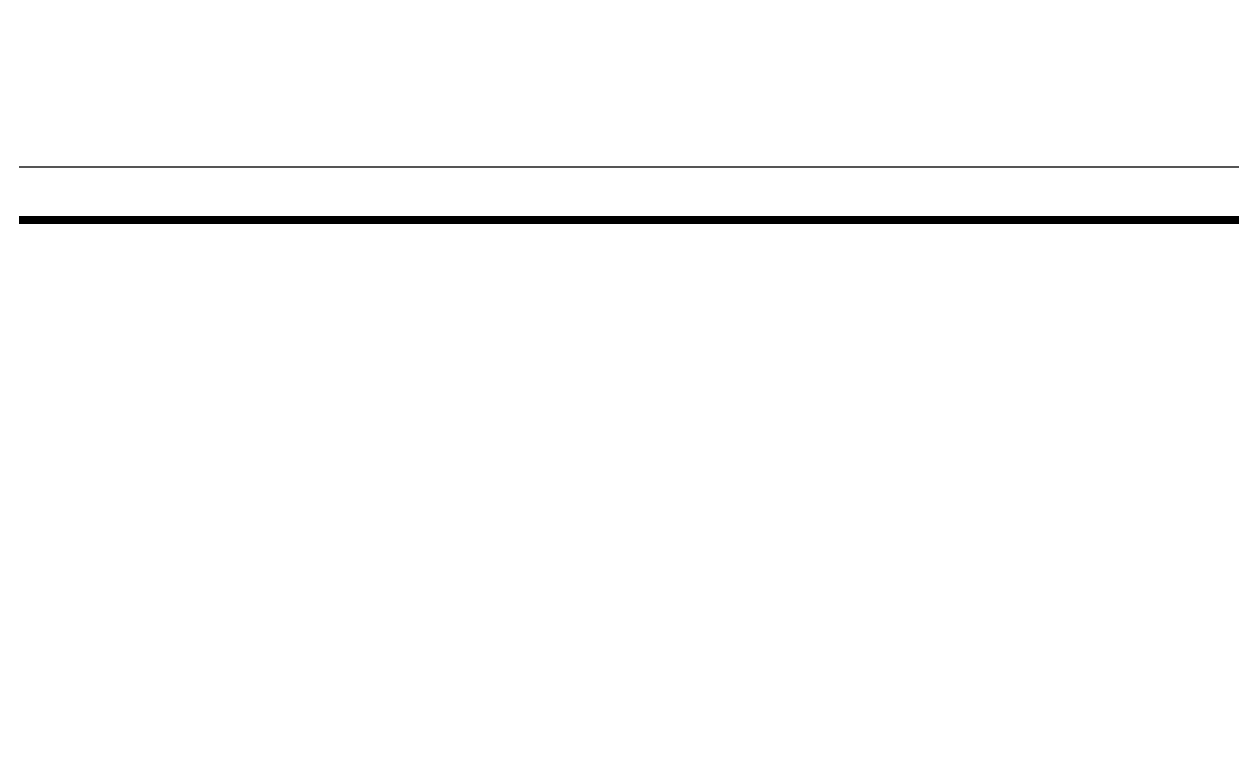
# Model space of a CAD drawing. Header units: millimetres. Extents: x 1217 to 2428, y 234 to 779.
# Drawn here: x 2350.31 to 2372.98, y 633.04 to 646.33 of the extents above; entities that cross this region are included whole.
import ezdxf

# ---------------------------------------------------------------- set-up
doc = ezdxf.new("R2010")
doc.units = ezdxf.units.MM
doc.layers.get('0').update_dxf_attribs({"lineweight": 5})
doc.layers.add('0.1', color=251, linetype='Continuous')
doc.layers.add('COTAS INTERIORES', color=3, linetype='Continuous')
doc.styles.add('INTERARQ', font='arial.ttf')
doc.dimstyles.new('ESCALA_1-50', dxfattribs={"dimtxt": 0.15, "dimasz": 0.06, "dimexe": 0.18, "dimexo": 0.0625, "dimgap": 0, "dimtad": 0, "dimtih": 1, "dimtoh": 1, "dimzin": 0, "dimdsep": 46, "dimtxsty": 'INTERARQ', "dimblk": 'DIMTICK', "dimcen": 0, "dimse1": 1, "dimse2": 1, "dimclrd": 256, "dimclre": 1, "dimclrt": 2, "dimadec": 0, "dimazin": 0, "dimtfac": 4.5, "dimtofl": 0, "dimtmove": 2, "dimatfit": 3, "dimldrblk": 'DIMTICK', "dimfxl": 1, "dimtolj": 1, "dimtzin": 0, "dimarcsym": 0})

# ---------------------------------------------------------------- blocks, each defined once
blk = doc.blocks.new('DIMTICK')
at = {"color": 1}
for p, q in [((-1, 0), (1, 0)), ((0, 1), (0, -1))]:
    blk.add_line(p, q, dxfattribs=at)
at = {"color": 3, "const_width": 0.141}
blk.add_lwpolyline([(0.71, 0.71), (-0.71, -0.71)], dxfattribs=at)
blk = doc.blocks.new('*D1559')
at = {"layer": 'COTAS INTERIORES', "lineweight": -2, "ltscale": 3}
for p, q in [((2359.169, 614.736), (2360.834, 614.736)), ((2362.889, 614.736), (2361.223, 614.736))]:
    blk.add_line(p, q, dxfattribs=at)
at = {"layer": 'Defpoints', "color": 0, "ltscale": 3}
for p in [(2359.109, 776.122, 0), (2362.949, 615.003, 0), (2362.949, 614.736)]:
    blk.add_point(p, dxfattribs=at)
at = {"layer": 'COTAS INTERIORES', "lineweight": -2, "ltscale": 3, "xscale": 0.06, "yscale": 0.06, "zscale": 0.06, "rotation": 180}
blk.add_blockref('DIMTICK', (2359.109, 614.736), dxfattribs=at)
at = {"layer": 'COTAS INTERIORES', "lineweight": -2, "ltscale": 3, "xscale": 0.06, "yscale": 0.06, "zscale": 0.06}
blk.add_blockref('DIMTICK', (2362.949, 614.736), dxfattribs=at)
at = {"layer": 'COTAS INTERIORES', "color": 2, "ltscale": 3, "insert": (2361.029, 614.736), "char_height": 0.15, "attachment_point": 5, "style": 'INTERARQ'}
blk.add_mtext('\\A1;3.84', dxfattribs=at)

msp = doc.modelspace()

# ---------------------------------------------------------------- linework, layer by layer
at = {"layer": '0.1', "ltscale": 3, "elevation": 0}
msp.add_lwpolyline([(2338.46076, 583.66279), (2338.46076, 643.66279), (2428.46076, 643.66279), (2428.46076, 583.66279), (2338.46076, 583.66279)], dxfattribs=at)
at = {"layer": '0.1', "ltscale": 3, "const_width": 0.15, "elevation": 0}
msp.add_lwpolyline([(2339.46076, 584.66279), (2339.46076, 642.66279), (2427.46076, 642.66279), (2427.46076, 584.66279)], close=True, dxfattribs=at)

# ---------------------------------------------------------------- dimensions: what is measured, and where the dimension line sits
at = {"layer": 'COTAS INTERIORES', "ltscale": 3}
dim = msp.add_linear_dim(base=(2362.94871, 614.73555), p1=(2359.10878, 776.12227, 0), p2=(2362.94871, 615.00309, 0), dimstyle='ESCALA_1-50', dxfattribs=at)
dim.commit()
dim.dimension.update_dxf_attribs({"geometry": '*D1559', "text_midpoint": (2361.02874, 614.73555)})

doc.saveas('drawing.dxf')
